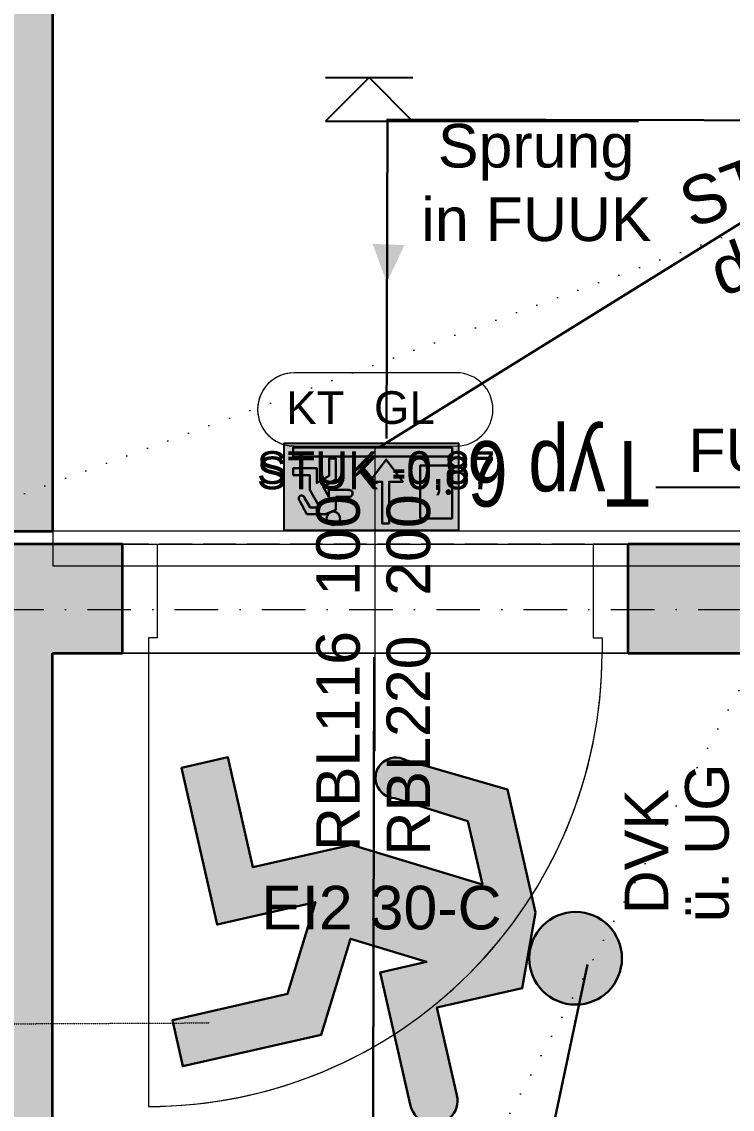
# Model space of a CAD drawing. Header units: millimetres. Extents: x 32522367 to 32638135, y 41424826 to 41540167.
# Drawn here: x 32552198 to 32553828, y 41455316 to 41457811 of the extents above; entities that cross this region are included whole.
import ezdxf
from ezdxf.enums import TextEntityAlignment as Align

# ---------------------------------------------------------------- set-up
doc = ezdxf.new("R2010")
doc.units = ezdxf.units.MM
for name, pattern in [('Achse', [0.2, 0.1, -0.05, 0, -0.05]), ('Punktlinie weit', [0.05, 0, -0.05]), ('Raster', [0.2, 0.1, -0.05, 0, -0.05]), ('Strichlinie eng', [0.1, 0.075, -0.025])]:
    doc.linetypes.add(name, pattern=pattern)
for name, color, linetype in [('000 Achsraster Haupt', 251, 'Continuous'), ('110 Wand Aussen', 251, 'Continuous'), ('120 Wand Innen tragend', 251, 'Continuous'), ('215 DVK darüber', 251, 'Continuous'), ('220 Bodenaufbau', 251, 'Continuous'), ('811 Raum 2.Erschließung_ Nebenräume_Allg.räume_Technik', 251, 'Continuous'), ('955 Polierplan Beschriftung', 251, 'Continuous'), ('956 Fensternummer', 251, 'Continuous'), ('Archicad Tür-Marker', 251, 'Continuous'), ('Archicad Türen', 251, 'Continuous'), ('dp_GE_SIBEL', 80, 'Continuous')]:
    doc.layers.add(name, color=color, linetype=linetype)
for name, color, linetype, lineweight in [('000 Achsraster Haupt_Stift_Nr__1', 251, 'Continuous', 13), ('110 Wand Aussen_Stift_Nr__24', 251, 'Continuous', 13), ('110 Wand Aussen_Stift_Nr__8', 251, 'Continuous', 35), ('120 Wand Innen tragend_Stift_Nr__24', 251, 'Continuous', 13), ('120 Wand Innen tragend_Stift_Nr__4', 251, 'Continuous', 35), ('120 Wand Innen tragend_Stift_Nr__8', 251, 'Continuous', 35), ('215 DVK darüber_Stift_Nr__16', 251, 'Continuous', 25), ('215 DVK darüber_Stift_Nr__17', 251, 'Continuous', 18), ('220 Bodenaufbau_Stift_Nr__6', 251, 'Continuous', 13), ('260 Fundament_Stift_Nr__1', 251, 'Continuous', 13), ('851 Marker Schnittführung Neben_Stift_Nr__2', 251, 'Continuous', 18), ('955 Polierplan Beschriftung_Stift_Nr__1', 251, 'Continuous', 13), ('956 Fensternummer_Stift_Nr__1', 251, 'Continuous', 13), ('970 Brandschutz Beschriftung.Texte_ Bemaßung_ Symbole_ Fluchtwege_Stift_Nr__121', 251, 'Continuous', 13), ('Archicad Tür-Marker_Stift_Nr__1', 251, 'Continuous', 13), ('Archicad Türen_Stift_Nr__1', 251, 'Continuous', 13), ('Archicad Türen_Stift_Nr__4', 251, 'Continuous', 35), ('dp_GE_ST_Attribut_Attribut1', 250, 'Continuous', 5)]:
    doc.layers.add(name, color=color, linetype=linetype, lineweight=lineweight)
doc.layers.add('E2_LEHR_MENSCH_NATIVE', color=112, linetype='Continuous', lineweight=35, true_color=0x20dd55)
doc.layers.add('E2_LEHR_WEG_B_INTERPRETATION', color=112, linetype='Continuous', lineweight=80, true_color=0x20dd55)
doc.layers.add('E_NACHRTECH', color=3, linetype='Continuous', true_color=0x00fa00)
doc.styles.add('DPG_TXT', font='arial.ttf', dxfattribs={"width": 0.8})
doc.styles.add('ERSTELLTER_STIL_1', font='arial.ttf')

# ---------------------------------------------------------------- blocks, each defined once
blk = doc.blocks.new('9809550')
at = {"color": 18, "lineweight": 30, "true_color": 0x000000}
for points in [[(423921.7, 99168.8), (423956.8, 99168.8), (423956.8, 99202.9), (423984.5, 99214.5), (424033.7, 99214.5), (424053.8, 99178.3)], [(424040.2, 99170.9), (424025.2, 99196.7), (423999.7, 99196.8), (424026.2, 99150.3), (424026.2, 99110.9), (424070.2, 99110.9), (424070.2, 99092.3), (424007.5, 99092.3), (424007.5, 99131.7), (423975, 99113.1), (423975, 99067), (423956.5, 99067), (423956.5, 99122.4), (423990.5, 99141.9), (423975.1, 99168.8), (423975.1, 99150.2), (423921.7, 99150.3)]]:
    blk.add_lwpolyline(points, dxfattribs=at)
blk.add_circle((423963.6, 99225.9), 18.1, dxfattribs=at)
for centre, radius, start, end in [((423921.7, 99159.5), 9.27, 89.9849, 270.0151), ((424047.8, 99173.1), 7.96, 195.7299, 41.4005)]:
    blk.add_arc(centre, radius, start, end, dxfattribs=at)
blk = doc.blocks.new('RIVO_ARR_down')
at = {"true_color": 0x56c81e}
h = blk.add_hatch(color=72, dxfattribs=at)
h.dxf.hatch_style = 1
h.paths.add_polyline_path([(2487.16, 1656.78), (2487.16, 1647.95), (2504.83, 1647.95), (2504.83, 1656.78)])
h.paths.add_polyline_path([(2496.19, 1651.84), (2494.51, 1649.58), (2492.81, 1651.85), (2494.2, 1651.85), (2494.2, 1656.07), (2494.9, 1656.08), (2494.9, 1651.84)], flags=16)
h.paths.add_polyline_path([(2498.26, 1653.37), (2499.6, 1653.37), (2499.6, 1654.67), (2500.12, 1654.91, -0.535619), (2499.17, 1655.55, -1), (2500.55, 1655.55, -0.302406), (2500.12, 1654.91), (2500.66, 1655.11), (2502.53, 1655.11), (2503.29, 1653.73, -1.25347), (2502.78, 1653.45), (2502.2, 1654.43), (2501.24, 1654.44), (2502.24, 1652.67), (2502.24, 1651.16), (2503.92, 1651.16), (2503.92, 1650.46), (2501.53, 1650.46), (2501.53, 1651.96), (2500.29, 1651.25), (2500.29, 1649.49), (2499.59, 1649.49), (2499.59, 1651.6), (2500.88, 1652.34), (2500.3, 1653.37), (2500.3, 1652.66), (2498.26, 1652.67, -1)], flags=16)
h.paths.add_polyline_path([(2503.92, 1649.3), (2503.92, 1648.39), (2487.82, 1648.39), (2487.82, 1649.3)], flags=16)
h.paths.add_polyline_path([(2491.07, 1650.21), (2487.82, 1650.21), (2487.82, 1655.56), (2491.07, 1655.56)], flags=16)
h.paths.add_polyline_path([(2488, 1652.89, -1), (2488.38, 1652.89, -1)], flags=0)
at = {"true_color": 0xffffff}
h = blk.add_hatch(color=7, dxfattribs=at)
h.dxf.hatch_style = 1
h.paths.add_polyline_path([(2494.9, 1651.84), (2494.9, 1656.08), (2494.2, 1656.07), (2494.2, 1651.85), (2492.81, 1651.85), (2494.51, 1649.58), (2496.19, 1651.84)])
h = blk.add_hatch(color=7, dxfattribs=at)
h.dxf.hatch_style = 1
h.paths.add_polyline_path([(2499.17, 1655.55, 1), (2500.55, 1655.55, 1)])
h = blk.add_hatch(color=7, dxfattribs=at)
h.dxf.hatch_style = 1
h.paths.add_polyline_path([(2487.82, 1655.56), (2487.82, 1650.21), (2491.07, 1650.21), (2491.07, 1655.56)])
h.paths.add_polyline_path([(2488.38, 1652.89, -1), (2488, 1652.89, -1)], flags=16)
h = blk.add_hatch(color=7, dxfattribs=at)
h.dxf.hatch_style = 1
h.paths.add_polyline_path([(2499.6, 1653.37), (2498.26, 1653.37, 1), (2498.26, 1652.67), (2500.3, 1652.66), (2500.3, 1653.37), (2500.88, 1652.34), (2499.59, 1651.6), (2499.59, 1649.49), (2500.29, 1649.49), (2500.29, 1651.25), (2501.53, 1651.96), (2501.53, 1650.46), (2503.92, 1650.46), (2503.92, 1651.16), (2502.24, 1651.16), (2502.24, 1652.67), (2501.24, 1654.44), (2502.2, 1654.43), (2502.78, 1653.45, 1.25347), (2503.29, 1653.73), (2502.53, 1655.11), (2500.66, 1655.11), (2499.6, 1654.67)])
h = blk.add_hatch(color=7, dxfattribs=at)
h.dxf.hatch_style = 1
h.paths.add_polyline_path([(2488, 1652.89, 1), (2488.38, 1652.89, 1)])
h = blk.add_hatch(color=7, dxfattribs=at)
h.dxf.hatch_style = 1
h.paths.add_polyline_path([(2487.82, 1649.3), (2487.82, 1648.39), (2503.92, 1648.39), (2503.92, 1649.3)])
blk.add_lwpolyline([(2487.16, 1656.78), (2504.83, 1656.78), (2504.83, 1647.95), (2487.16, 1647.95)], close=True)
at = {"color": 18, "lineweight": 30, "true_color": 0x000000}
blk.add_lwpolyline([(2494.2, 1656.07), (2494.2, 1651.85), (2492.81, 1651.85), (2494.51, 1649.58), (2496.19, 1651.84), (2494.9, 1651.84), (2494.9, 1656.08), (2494.2, 1656.07)], dxfattribs=at)
for points in [[(2491.07, 1655.56), (2487.82, 1655.56), (2487.82, 1650.21), (2491.07, 1650.21)], [(2503.92, 1649.3), (2487.82, 1649.3), (2487.82, 1648.39), (2503.92, 1648.39)]]:
    blk.add_lwpolyline(points, close=True, dxfattribs=at)
blk.add_circle((2488.19, 1652.89), 0.19, dxfattribs=at)
at = {"xscale": 0.0381026673526157, "yscale": 0.0381026673526157, "zscale": 0.0381026673526157}
blk.add_blockref('9809550', (-13654.29, -2125.22), dxfattribs=at)
blk = doc.blocks.new('Decke_21', base_point=(10.9152, 14.461))
at = {"layer": '220 Bodenaufbau_Stift_Nr__6', "color": 7, "linetype": 'Continuous', "lineweight": 13, "flags": 128}
blk.add_lwpolyline([(10.9152, 14.461), (10.3378, 12.494), (15.3272, 11.0293), (15.9046, 12.9963)], close=True, dxfattribs=at)
blk = doc.blocks.new('Decke_51', base_point=(10.2673, 12.2542))
at = {"layer": '220 Bodenaufbau_Stift_Nr__6', "color": 7, "linetype": 'Continuous', "lineweight": 13, "flags": 128}
blk.add_lwpolyline([(10.2673, 12.2542), (15.2568, 10.7895), (14.1639, 7.0666), (10.9783, 8.0017), (10.9276, 7.829), (10.8178, 7.4548), (10.9905, 7.4041), (10.644, 6.2239), (10.4713, 6.2746), (10.3192, 5.7565), (8.5154, 6.286)], close=True, dxfattribs=at)
blk = doc.blocks.new('Zargentür 1-Fl 27_3')
at = {"layer": 'Archicad Türen_Stift_Nr__1', "color": 7, "linetype": 'Continuous', "lineweight": 13}
for p, q in [((0.52, 0), (0.52, 1.04)), ((-0.52, 0), (-0.58, 0)), ((-0.58, 0), (-0.58, -0.25)), ((-0.52, -0.035), (-0.52, 0)), ((0.52, -0.035), (0.52, 0)), ((0.52, 0), (0.58, 0)), ((0.58, 0), (0.58, -0.25)), ((-0.5, -0.035), (-0.52, -0.035)), ((-0.5, -0.25), (-0.5, -0.035)), ((0.5, -0.25), (0.5, -0.035)), ((0.5, -0.035), (0.52, -0.035)), ((-0.58, -0.25), (-0.52, -0.25)), ((-0.52, -0.25), (-0.5, -0.25)), ((0.52, -0.25), (0.5, -0.25)), ((0.58, -0.25), (0.52, -0.25))]:
    blk.add_line(p, q, dxfattribs=at)
at = {"layer": 'Archicad Türen_Stift_Nr__1', "color": 7, "linetype": 'Strichlinie eng', "lineweight": 13}
for p, q in [((-0.58, 0), (0.58, 0)), ((-0.58, -0.25), (0.58, -0.25))]:
    blk.add_line(p, q, dxfattribs=at)
at = {"layer": 'Archicad Türen_Stift_Nr__1', "color": 7, "linetype": 'Continuous', "lineweight": 13}
blk.add_arc((0.52, 0), 1.04, 90, 180, dxfattribs=at)
at = {"layer": 'Archicad Türen_Stift_Nr__4', "color": 7, "linetype": 'Continuous', "lineweight": 35}
for p, q in [((-0.58, 0), (-0.58, -0.25)), ((-0.58, 0), (-0.58, -0.25)), ((0.58, 0), (0.58, -0.25)), ((0.58, 0), (0.58, -0.25))]:
    blk.add_line(p, q, dxfattribs=at)
blk = doc.blocks.new('T Marker AUT 27_12')
at = {"layer": 'Archicad Tür-Marker_Stift_Nr__1', "color": 7, "linetype": 'Continuous', "lineweight": 13}
blk.add_line((0, 0.225), (0, -0.325), dxfattribs=at)
at = {"layer": 'Archicad Tür-Marker_Stift_Nr__1', "color": 7, "lineweight": 13, "style": 'ERSTELLTER_STIL_1'}
for tag, height, rotation, p in [('widthPrefix1st50_1', 0.1, 270, (-0.165, 0.5282)), ('widthPrefix1st50_0', 0.1, 270, (-0.0036, 0.518)), ('DUMMY_270', 0.0667, 270, (-0.0983, 0)), ('DUMMY_269', 0.0667, 270, (0.0631, 0)), ('DUMMY_273', 0.1, 270, (-0.165, -0.0674)), ('DUMMY_271', 0.1, 270, (-0.0036, -0.0674)), ('AC_SillPrefix_STUK', 0.075, 180, (0.2687, -0.3437)), ('DUMMY_274', 0.0667, 270, (-0.0983, -0.3288)), ('DUMMY_272', 0.0667, 270, (0.0631, -0.3288)), ('DUMMY_268', 0.05, 180, (-0.2687, -0.4049))]:
    blk.add_attdef(tag, text='', height=height, rotation=rotation, dxfattribs=at).set_placement(p, align=Align.BOTTOM_LEFT)
blk = doc.blocks.new('Wand_221', base_point=(15.5446, 10.705))
at = {"layer": '120 Wand Innen tragend_Stift_Nr__24', "linetype": 'Continuous', "lineweight": 13}
for points in [[(10.0499, 12.5785), (9.9795, 12.3387), (10.4209, 12.2091), (10.4913, 12.449)], [(11.5339, 11.8823), (15.5446, 10.705), (15.6151, 10.9448), (11.6043, 12.1222)]]:
    blk.add_hatch(color=92, dxfattribs=at).paths.add_polyline_path(points)
at = {"layer": '120 Wand Innen tragend_Stift_Nr__4', "color": 7, "linetype": 'Continuous', "lineweight": 35}
for p, q in [((10.4209, 12.2091), (10.4913, 12.449)), ((11.5339, 11.8823), (11.6043, 12.1222))]:
    blk.add_line(p, q, dxfattribs=at)
at = {"layer": '120 Wand Innen tragend_Stift_Nr__4', "color": 7, "linetype": 'Continuous', "lineweight": 35, "flags": 128}
for points in [[(10.4913, 12.449), (10.0499, 12.5785)], [(10.2673, 12.2542), (10.4209, 12.2091)], [(15.6151, 10.9448), (11.6043, 12.1222)], [(11.5339, 11.8823), (15.5446, 10.705)]]:
    blk.add_lwpolyline(points, dxfattribs=at)
at = {"layer": 'Archicad Tür-Marker', "color": 7, "lineweight": 13}
ref = blk.add_blockref('T Marker AUT 27_12', (10.9774, 12.0457), dxfattribs=dict(at, rotation=163.6400848825735))
ref.add_attrib('widthPrefix1st50', 'RBL116', dxfattribs={"layer": 'Archicad Tür-Marker_Stift_Nr__1', "color": 7, "lineweight": 13, "height": 0.1, "rotation": 73.6401, "style": 'ERSTELLTER_STIL_1'}).set_placement((10.8441, 11.6116), align=Align.BOTTOM_LEFT)
ref.add_attrib('widthPrefix1st50_1', 'RBL220', dxfattribs={"layer": 'Archicad Tür-Marker_Stift_Nr__1', "color": 7, "lineweight": 13, "height": 0.1, "rotation": 73.6401, "style": 'ERSTELLTER_STIL_1'}).set_placement((10.9961, 11.5563), align=Align.BOTTOM_LEFT)
ref.add_attrib('AC_SillPrefix_STUK', 'STUK -0,87', dxfattribs={"layer": 'Archicad Tür-Marker_Stift_Nr__1', "color": 7, "lineweight": 13, "height": 0.075, "rotation": 343.6401, "style": 'ERSTELLTER_STIL_1'}).set_placement((10.8195, 12.473), align=Align.BOTTOM_LEFT)
ref.add_attrib('DUMMY_271', '100', dxfattribs={"layer": 'Archicad Tür-Marker_Stift_Nr__1', "color": 7, "lineweight": 13, "height": 0.1, "rotation": 73.6401, "style": 'ERSTELLTER_STIL_1'}).set_placement((11.009, 12.1733), align=Align.BOTTOM_LEFT)
ref.add_attrib('DUMMY_273', '200', dxfattribs={"layer": 'Archicad Tür-Marker_Stift_Nr__1', "color": 7, "lineweight": 13, "height": 0.1, "rotation": 73.6401, "style": 'ERSTELLTER_STIL_1'}).set_placement((11.1639, 12.1278), align=Align.BOTTOM_LEFT)
at = {"layer": 'Archicad Türen', "color": 7, "linetype": 'Continuous', "lineweight": 13, "rotation": 163.6400848825735}
blk.add_blockref('Zargentür 1-Fl 27_3', (10.9774, 12.0457), dxfattribs=at)
blk = doc.blocks.new('Wand_316', base_point=(6.109, -1.2722))
at = {"layer": '120 Wand Innen tragend_Stift_Nr__24', "linetype": 'Continuous', "lineweight": 13}
blk.add_hatch(color=92, dxfattribs=at).paths.add_polyline_path([(8.1596, 5.713), (8.3323, 5.6623), (10.2673, 12.2541), (10.0946, 12.3048)])
at = {"layer": '120 Wand Innen tragend_Stift_Nr__8', "color": 7, "linetype": 'Continuous', "lineweight": 35, "flags": 128}
blk.add_lwpolyline([(8.5154, 6.286), (10.2673, 12.2541)], dxfattribs=at)
blk = doc.blocks.new('Wand_324', base_point=(15.2568, 10.7895))
at = {"layer": '120 Wand Innen tragend_Stift_Nr__24', "linetype": 'Continuous', "lineweight": 13}
for points in [[(10.0499, 12.5785), (9.9795, 12.3387), (10.4209, 12.2091), (10.4913, 12.449)], [(11.6043, 12.1222), (11.5339, 11.8823), (15.2568, 10.7895), (15.3272, 11.0293)]]:
    blk.add_hatch(color=92, dxfattribs=at).paths.add_polyline_path(points)
at = {"layer": '120 Wand Innen tragend_Stift_Nr__4', "color": 7, "linetype": 'Continuous', "lineweight": 35}
for p, q in [((10.4209, 12.2091), (10.4913, 12.449)), ((11.5339, 11.8823), (11.6043, 12.1222))]:
    blk.add_line(p, q, dxfattribs=at)
at = {"layer": '120 Wand Innen tragend_Stift_Nr__4', "color": 7, "linetype": 'Continuous', "lineweight": 35, "flags": 128}
for points in [[(10.4913, 12.449), (10.0499, 12.5785)], [(10.2673, 12.2541), (10.4209, 12.2091)], [(15.3272, 11.0293), (11.6043, 12.1222)], [(11.5339, 11.8823), (15.2568, 10.7895)]]:
    blk.add_lwpolyline(points, dxfattribs=at)
at = {"layer": 'Archicad Tür-Marker', "color": 7, "lineweight": 13}
ref = blk.add_blockref('T Marker AUT 27_12', (10.9774, 12.0457), dxfattribs=dict(at, rotation=163.640160230747))
ref.add_attrib('widthPrefix1st50', 'RBL116', dxfattribs={"layer": 'Archicad Tür-Marker_Stift_Nr__1', "color": 7, "lineweight": 13, "height": 0.1, "rotation": 73.6402, "style": 'ERSTELLTER_STIL_1'}).set_placement((10.8441, 11.6115), align=Align.BOTTOM_LEFT)
ref.add_attrib('widthPrefix1st50_1', 'RBL220', dxfattribs={"layer": 'Archicad Tür-Marker_Stift_Nr__1', "color": 7, "lineweight": 13, "height": 0.1, "rotation": 73.6402, "style": 'ERSTELLTER_STIL_1'}).set_placement((10.9961, 11.5563), align=Align.BOTTOM_LEFT)
ref.add_attrib('AC_SillPrefix_STUK', 'STUK -0,87', dxfattribs={"layer": 'Archicad Tür-Marker_Stift_Nr__1', "color": 7, "lineweight": 13, "height": 0.075, "rotation": 343.6402, "style": 'ERSTELLTER_STIL_1'}).set_placement((10.8161, 12.4612), align=Align.BOTTOM_LEFT)
ref.add_attrib('DUMMY_271', '100', dxfattribs={"layer": 'Archicad Tür-Marker_Stift_Nr__1', "color": 7, "lineweight": 13, "height": 0.1, "rotation": 73.6402, "style": 'ERSTELLTER_STIL_1'}).set_placement((11.009, 12.1733), align=Align.BOTTOM_LEFT)
ref.add_attrib('DUMMY_273', '200', dxfattribs={"layer": 'Archicad Tür-Marker_Stift_Nr__1', "color": 7, "lineweight": 13, "height": 0.1, "rotation": 73.6402, "style": 'ERSTELLTER_STIL_1'}).set_placement((11.1639, 12.1278), align=Align.BOTTOM_LEFT)
at = {"layer": 'Archicad Türen', "color": 7, "linetype": 'Continuous', "lineweight": 13, "rotation": 163.640160230747}
blk.add_blockref('Zargentür 1-Fl 27_3', (10.9774, 12.0457), dxfattribs=at)
blk = doc.blocks.new('Höhenbemaßung_74', base_point=(12.4932, 11.8925))
at = {"layer": '215 DVK darüber_Stift_Nr__16', "color": 5, "linetype": 'Continuous', "lineweight": 25}
for p, q in [((12.4254, 12.0167), (11.7017, 12.2291)), ((12.6173, 11.9603), (12.4254, 12.0167)), ((12.4254, 12.0167), (12.4932, 11.8925)), ((12.4932, 11.8925), (12.6173, 11.9603)), ((12.5892, 11.8644), (12.3973, 11.9207))]:
    blk.add_line(p, q, dxfattribs=at)
at = {"layer": '215 DVK darüber_Stift_Nr__16', "color": 5, "lineweight": 25, "insert": (11.7829, 12.2403), "char_height": 0.1, "attachment_point": 7, "rotation": 343.6401, "style": 'ERSTELLTER_STIL_1'}
blk.add_mtext('\\A1;{\\pql;\\fArial|b0|i0|c0|p0;\\W1.000000;FU-VK BTW}', dxfattribs=at)
blk = doc.blocks.new('Höhenbemaßung_77', base_point=(11.3356, 13.3163))
at = {"layer": '215 DVK darüber_Stift_Nr__16', "color": 5, "linetype": 'Continuous', "lineweight": 25}
for p, q in [((11.2396, 13.3445), (11.4315, 13.2881)), ((11.3356, 13.3163), (11.2114, 13.2485)), ((11.4033, 13.1922), (11.3356, 13.3163)), ((11.2114, 13.2485), (11.4033, 13.1922)), ((11.4033, 13.1922), (11.9005, 13.0462))]:
    blk.add_line(p, q, dxfattribs=at)
at = {"layer": '215 DVK darüber_Stift_Nr__16', "color": 5, "lineweight": 25, "char_height": 0.1, "attachment_point": 7, "rotation": 343.6401, "style": 'ERSTELLTER_STIL_1'}
for s, insert in [('\\A1;{\\pql;\\fArial|b0|i0|c0|p0;\\W1.000000;Sprung}', (11.4205, 13.045)), ('\\A1;{\\pql;\\fArial|b0|i0|c0|p0;\\W1.000000;in FUUK}', (11.3447, 12.9213))]:
    blk.add_mtext(s, dxfattribs=dict(at, insert=insert))
blk = doc.blocks.new('Höhenbemaßung_163', base_point=(11.8488, 11.5174))
at = {"layer": '215 DVK darüber_Stift_Nr__17', "color": 190, "linetype": 'Continuous', "lineweight": 18, "true_color": 0x9900ff}
for p, q in [((11.7811, 11.6415), (11.7247, 11.4496)), ((11.8488, 11.5174), (11.7811, 11.6415)), ((11.877, 11.6133), (11.8207, 11.4214)), ((11.7247, 11.4496), (11.8488, 11.5174)), ((11.7247, 11.4496), (11.6238, 11.1059))]:
    blk.add_line(p, q, dxfattribs=at)
at = {"layer": '215 DVK darüber_Stift_Nr__17', "color": 190, "lineweight": 18, "true_color": 0x9900ff, "char_height": 0.1, "attachment_point": 7, "rotation": 73.6351, "style": 'ERSTELLTER_STIL_1'}
for s, insert in [('\\A1;{\\pql;\\fArial|b0|i0|c0|p0;\\W1.000000;DVK }', (11.4533, 11.2815)), ('\\A1;{\\pql;\\fArial|b0|i0|c0|p0;\\W1.000000;ü. UG}', (11.5823, 11.2238))]:
    blk.add_mtext(s, dxfattribs=dict(at, insert=insert))
blk = doc.blocks.new('Etikett_100', base_point=(11.0408, 12.2616))
at = {"layer": '956 Fensternummer_Stift_Nr__1', "color": 7, "linetype": 'Continuous', "lineweight": 13}
blk.add_line((11.0408, 12.2616), (11.1112, 12.5015), dxfattribs=at)
at = {"layer": '956 Fensternummer_Stift_Nr__1', "color": 7, "linetype": 'Continuous', "lineweight": 13, "flags": 128}
blk.add_lwpolyline([(11.2896, 12.4491, 1), (11.3369, 12.6102), (10.98, 12.7149, 1), (10.9327, 12.5539)], format="xyb", close=True, dxfattribs=at)
at = {"layer": '956 Fensternummer_Stift_Nr__1', "color": 7, "lineweight": 13, "insert": (11.1465, 12.622), "char_height": 0.075, "attachment_point": 2, "rotation": 343.6401, "style": 'ERSTELLTER_STIL_1'}
blk.add_mtext('\\A1;{\\pqc;\\pt0,1;\\fArial|b0|i0|c0|p0;\\W1.000000;KT\\fArial|b0|i0|c0|p0;\\W1.000000;\\A1{\\H.66x;\\S^  ;}\\fArial|b0|i0|c0|p0;\\W1.000000;\\fArial|b0|i0|c0|p0;\\W1.000000;\\A1{\\H.66x;\\S^  ;}\\fArial|b0|i0|c0|p0;\\W1.000000; \\fArial|b0|i0|c0|p0;\\W1.000000;\\fArial|b0|i0|c0|p0;\\W1.000000;\\fArial|b0|i0|c0|p0;\\W1.000000;\\fArial|b0|i0|c0|p0;\\W1.000000;\\fArial|b0|i0|c0|p0;\\W1.000000;GL \\fArial|b0|i0|c0|p0;\\W1.000000;\\A1{\\H.66x;\\S^  ;}\\fArial|b0|i0|c0|p0;\\W1.000000;\\fArial|b0|i0|c0|p0;\\W1.000000;\\A1{\\H.66x;\\S^  ;}\\fArial|b0|i0|c0|p0;\\W1.000000;\\fArial|b0|i0|c0|p0;\\W1.000000;\\fArial|b0|i0|c0|p0;\\W1.000000;\\fArial|b0|i0|c0|p0;\\W1.000000;\\fArial|b0|i0|c0|p0;\\W1.000000;\\fArial|b0|i0|c0|p0;\\W1.000000;\\fArial|b0|i0|c0|p0;\\W1.000000;\\fArial|b0|i0|c0|p0;\\W1.000000;\\fArial|b0|i0|c0|p0;\\W1.000000;\\fArial|b0|i0|c0|p0;\\W1.000000;\\fArial|b0|i0|c0|p0;\\W1.000000;\\fArial|b0|i0|c0|p0;\\W1.000000;\\fArial|b0|i0|c0|p0;\\W1.000000;\\fArial|b0|i0|c0|p0;\\W1.000000;\\fArial|b0|i0|c0|p0;\\W1.000000;\\fArial|b0|i0|c0|p0;\\W1.000000;\\fArial|b0|i0|c0|p0;\\W1.000000;\\fArial|b0|i0|c0|p0;\\W1.000000;\\fArial|b0|i0|c0|p0;\\W1.000000;\\fArial|b0|i0|c0|p0;\\W1.000000;\\fArial|b0|i0|c0|p0;\\W1.000000;\\fArial|b0|i0|c0|p0;\\W1.000000;\\fArial|b0|i0|c0|p0;\\W1.000000;\\fArial|b0|i0|c0|p0;\\W1.000000;\\fArial|b0|i0|c0|p0;\\W1.000000;\\fArial|b0|i0|c0|p0;\\W1.000000;\\fArial|b0|i0|c0|p0;\\W1.000000;\\fArial|b0|i0|c0|p0;\\W1.000000;\\fArial|b0|i0|c0|p0;\\W1.000000;\\fArial|b0|i0|c0|p0;\\W1.000000;\\fArial|b0|i0|c0|p0;\\W1.000000;\\fArial|b0|i0|c0|p0;\\W1.000000;\\fArial|b0|i0|c0|p0;\\W1.000000;\\fArial|b0|i0|c0|p0;\\W1.000000;\\fArial|b0|i0|c0|p0;\\W1.000000;}', dxfattribs=at)
blk = doc.blocks.new('Etikett_152', base_point=(16.1484, 18.8681))
at = {"layer": '955 Polierplan Beschriftung_Stift_Nr__1', "color": 7, "linetype": 'Punktlinie weit', "lineweight": 13}
blk.add_line((10.0583, 12.6073), (15.9046, 12.9963), dxfattribs=at)
at = {"layer": '955 Polierplan Beschriftung_Stift_Nr__1', "color": 7, "lineweight": 13, "insert": (12.3561, 12.7558), "char_height": 0.11, "attachment_point": 5, "rotation": 3.8069, "line_spacing_factor": 0.929581, "style": 'ERSTELLTER_STIL_1'}
blk.add_mtext('\\A1;{\\pqc;\\fArial|b0|i0|c0|p0;\\W1.000000;\\fArial|b0|i0|c0|p0;\\W1.000000;\\fArial|b0|i0|c0|p0;\\W1.000000;STB-Decke\\fArial|b0|i0|c0|p0;\\W1.000000;\\A1{\\H.66x;\\S^  ;}\\fArial|b0|i0|c0|p0;\\W1.000000;\\fArial|b0|i0|c0|p0;\\W1.000000;\\P\\pqc;\\fArial|b0|i0|c0|p0;\\W1.000000;d=min.\\fArial|b0|i0|c0|p0;\\W1.000000;\\fArial|b0|i0|c0|p0;\\W1.000000;0,30\\fArial|b0|i0|c0|p0;\\W1.000000;\\A1{\\H.66x;\\S^  ;}\\fArial|b0|i0|c0|p0;\\W1.000000;\\fArial|b0|i0|c0|p0;\\W1.000000;}', dxfattribs=at)
blk = doc.blocks.new('Etikett_227', base_point=(11.0408, 12.2616))
at = {"layer": '956 Fensternummer_Stift_Nr__1', "color": 7, "linetype": 'Continuous', "lineweight": 13}
blk.add_line((11.0408, 12.2616), (11.1112, 12.5015), dxfattribs=at)
at = {"layer": '956 Fensternummer_Stift_Nr__1', "color": 7, "linetype": 'Continuous', "lineweight": 13, "flags": 128}
blk.add_lwpolyline([(11.2896, 12.4491, 1), (11.3369, 12.6102), (10.98, 12.7149, 1), (10.9327, 12.5539)], format="xyb", close=True, dxfattribs=at)
at = {"layer": '956 Fensternummer_Stift_Nr__1', "color": 7, "lineweight": 13, "insert": (11.1465, 12.622), "char_height": 0.075, "attachment_point": 2, "rotation": 343.6402, "style": 'ERSTELLTER_STIL_1'}
blk.add_mtext('\\A1;{\\pqc;\\pt0,1;\\fArial|b0|i0|c0|p0;\\W1.000000;KT\\fArial|b0|i0|c0|p0;\\W1.000000;\\A1{\\H.66x;\\S^  ;}\\fArial|b0|i0|c0|p0;\\W1.000000;\\fArial|b0|i0|c0|p0;\\W1.000000;\\A1{\\H.66x;\\S^  ;}\\fArial|b0|i0|c0|p0;\\W1.000000; \\fArial|b0|i0|c0|p0;\\W1.000000;\\fArial|b0|i0|c0|p0;\\W1.000000;\\fArial|b0|i0|c0|p0;\\W1.000000;\\fArial|b0|i0|c0|p0;\\W1.000000;\\fArial|b0|i0|c0|p0;\\W1.000000;GL \\fArial|b0|i0|c0|p0;\\W1.000000;\\A1{\\H.66x;\\S^  ;}\\fArial|b0|i0|c0|p0;\\W1.000000;\\fArial|b0|i0|c0|p0;\\W1.000000;\\A1{\\H.66x;\\S^  ;}\\fArial|b0|i0|c0|p0;\\W1.000000;\\fArial|b0|i0|c0|p0;\\W1.000000;\\fArial|b0|i0|c0|p0;\\W1.000000;\\fArial|b0|i0|c0|p0;\\W1.000000;\\fArial|b0|i0|c0|p0;\\W1.000000;\\fArial|b0|i0|c0|p0;\\W1.000000;\\fArial|b0|i0|c0|p0;\\W1.000000;\\fArial|b0|i0|c0|p0;\\W1.000000;\\fArial|b0|i0|c0|p0;\\W1.000000;\\fArial|b0|i0|c0|p0;\\W1.000000;\\fArial|b0|i0|c0|p0;\\W1.000000;\\fArial|b0|i0|c0|p0;\\W1.000000;\\fArial|b0|i0|c0|p0;\\W1.000000;\\fArial|b0|i0|c0|p0;\\W1.000000;\\fArial|b0|i0|c0|p0;\\W1.000000;\\fArial|b0|i0|c0|p0;\\W1.000000;\\fArial|b0|i0|c0|p0;\\W1.000000;\\fArial|b0|i0|c0|p0;\\W1.000000;\\fArial|b0|i0|c0|p0;\\W1.000000;\\fArial|b0|i0|c0|p0;\\W1.000000;\\fArial|b0|i0|c0|p0;\\W1.000000;\\fArial|b0|i0|c0|p0;\\W1.000000;\\fArial|b0|i0|c0|p0;\\W1.000000;\\fArial|b0|i0|c0|p0;\\W1.000000;\\fArial|b0|i0|c0|p0;\\W1.000000;\\fArial|b0|i0|c0|p0;\\W1.000000;\\fArial|b0|i0|c0|p0;\\W1.000000;\\fArial|b0|i0|c0|p0;\\W1.000000;\\fArial|b0|i0|c0|p0;\\W1.000000;\\fArial|b0|i0|c0|p0;\\W1.000000;\\fArial|b0|i0|c0|p0;\\W1.000000;\\fArial|b0|i0|c0|p0;\\W1.000000;\\fArial|b0|i0|c0|p0;\\W1.000000;\\fArial|b0|i0|c0|p0;\\W1.000000;\\fArial|b0|i0|c0|p0;\\W1.000000;}', dxfattribs=at)
blk = doc.blocks.new('Etikett_235', base_point=(0.2482, 0.1356))
at = {"layer": '955 Polierplan Beschriftung_Stift_Nr__1', "color": 7, "linetype": 'Punktlinie weit', "lineweight": 13}
blk.add_line((0.2482, 0.1356), (11.8217, 11.7978), dxfattribs=at)
blk = doc.blocks.new('Wand_593', base_point=(10.0583, 12.6073))
at = {"layer": '110 Wand Aussen_Stift_Nr__24', "linetype": 'Continuous', "lineweight": 13}
blk.add_hatch(color=92, dxfattribs=at).paths.add_polyline_path([(10.7118, 14.8334), (10.0583, 12.6073), (10.3462, 12.5228), (10.9997, 14.7489)])
at = {"layer": '110 Wand Aussen_Stift_Nr__8', "color": 7, "linetype": 'Continuous', "lineweight": 35, "flags": 128}
for points in [[(10.3462, 12.5228), (10.78, 14.0005)], [(10.0583, 12.6073), (10.3462, 12.5228)]]:
    blk.add_lwpolyline(points, dxfattribs=at)
blk = doc.blocks.new('Standard-Rastermarker_20')
at = {"layer": '000 Achsraster Haupt_Stift_Nr__1', "color": 7, "linetype": 'Raster', "lineweight": 13}
blk.add_line((1, 0), (91.4133, 0), dxfattribs=at)
at = {"layer": '000 Achsraster Haupt_Stift_Nr__1', "color": 7, "lineweight": 13, "style": 'ERSTELLTER_STIL_1'}
for tag, p in [('AC_MarkerText_1_0', (-0.25, 0.075)), ('AC_MarkerText_1_1', (92.6633, 0.075))]:
    blk.add_attdef(tag, text='', height=0.15, dxfattribs=at).set_placement(p, align=Align.TOP_CENTER)
blk = doc.blocks.new('98095500')
at = {"color": 18, "lineweight": 30, "true_color": 0x000000}
for points in [[(423921.73, 99168.82), (423956.82, 99168.82), (423956.82, 99202.95), (423984.52, 99214.53), (424033.69, 99214.53), (424053.79, 99178.33)], [(424040.17, 99170.92), (424025.2, 99196.66), (423999.74, 99196.78), (424026.18, 99150.32), (424026.18, 99110.9), (424070.22, 99110.9), (424070.22, 99092.32), (424007.48, 99092.32), (424007.48, 99131.68), (423974.96, 99113.11), (423974.96, 99066.99), (423956.52, 99066.99), (423956.52, 99122.44), (423990.54, 99141.87), (423975.12, 99168.79), (423975.12, 99150.21), (423921.73, 99150.28)]]:
    blk.add_lwpolyline(points, dxfattribs=at)
blk.add_circle((423963.6, 99225.86), 18.08, dxfattribs=at)
for centre, radius, start, end in [((424047.83, 99173.07), 7.96, 195.7299, 41.4005), ((423921.73, 99159.55), 9.27, 89.9849, 270.0151)]:
    blk.add_arc(centre, radius, start, end, dxfattribs=at)
blk = doc.blocks.new('750298750')
h = blk.add_hatch(color=3)
h.paths.add_polyline_path([(426943.63, 99576.9), (426968.12, 99576.79), (426982.52, 99552.02, 1.25347), (426995.63, 99559.16), (426976.28, 99593.98), (426928.98, 99593.98), (426902.34, 99582.83), (426902.34, 99550.01), (426868.58, 99550.01, 1), (426868.59, 99532.17), (426919.94, 99532.11), (426919.94, 99549.98), (426934.78, 99524.08), (426902.06, 99505.39), (426902.06, 99452.05), (426919.79, 99452.05), (426919.79, 99496.41), (426951.07, 99514.28), (426951.07, 99476.42), (427011.43, 99476.42), (427011.43, 99494.29), (426969.06, 99494.29), (426969.06, 99532.21)])
h.paths.add_polyline_path([(426891.47, 99604.88, 1), (426926.25, 99604.88, 1)])
at = {"xscale": 0.9619413167778113, "yscale": 0.9619413167778113, "zscale": 0.9619413167778113}
blk.add_blockref('98095500', (19080.76, 4155.42), dxfattribs=at)
blk = doc.blocks.new('E2_MOL_LEHRPERSON_ZENTRIERT')
blk.add_blockref('750298750', (-426935.55, -99537.16))

msp = doc.modelspace()

# ---------------------------------------------------------------- linework, layer by layer
at = {"layer": '260 Fundament_Stift_Nr__1', "color": 7, "linetype": 'Continuous', "lineweight": 13}
for q in [(32551868.771, 41456642.448), (32551968.771, 41456642.449)]:
    msp.add_line((32557868.771, 41456642.478), q, dxfattribs=at)
at = {"layer": '811 Raum 2.Erschließung_ Nebenräume_Allg.räume_Technik', "color": 51, "linetype": 'Continuous', "lineweight": 0, "true_color": 0xf5ffa6, "flags": 128}
for points in [[(32552268.725, 41468888.467), (32552268.787, 41456562.45), (32557468.788, 41456562.476), (32557468.779, 41458662.476), (32555748.777, 41458662.468), (32555748.701, 41473680.2), (32555748.69, 41475830.2), (32555748.643, 41485330.2), (32555748.632, 41487480.2), (32555748.606, 41492848.565), (32554248.605, 41492848.557), (32554248.615, 41490980.21), (32554248.625, 41489180.21), (32554248.653, 41483580.21), (32554248.663, 41481780.21), (32554248.691, 41476055.21), (32554248.702, 41473854.701), (32554248.726, 41468888.477)], [(32552268.791, 41456362.445), (32552268.822, 41450142.449), (32554148.823, 41450142.459), (32554148.811, 41452482.459), (32553908.81, 41452482.458), (32553908.804, 41453792.458), (32554448.804, 41453792.46), (32554448.81, 41452482.461), (32557468.811, 41452482.476), (32557468.791, 41456362.476), (32553698.791, 41456362.453)]]:
    msp.add_lwpolyline(points, close=True, dxfattribs=at)
at = {"layer": '851 Marker Schnittführung Neben_Stift_Nr__2', "color": 7, "linetype": 'Achse', "lineweight": 18}
msp.add_lwpolyline([(32551127.151, 41456007.482), (32551129.401, 41455507.487), (32552629.386, 41455514.239)], dxfattribs=at)
at = {"layer": 'E2_LEHR_WEG_B_INTERPRETATION', "color": 112, "true_color": 0x20dd55}
msp.add_solid([(32553035.135, 41457212.392), (32553002.45, 41457301.32), (32553075.75, 41457297.989)], dxfattribs=at)
at = {"layer": 'E_NACHRTECH', "color": 3, "lineweight": 30}
for points in [[(32554869.004, 41465495.598), (32554850.898, 41457582.581), (32553036.556, 41457586.732), (32553034.88, 41456854.404)], [(32553006.604, 41456353.344), (32552999.618, 41453300.543)]]:
    msp.add_lwpolyline(points, dxfattribs=at)
at = {"layer": 'E_NACHRTECH', "color": 4, "lineweight": 30}
for points in [[(32555342.052, 41458277.08), (32553016.985, 41456834.351)], [(32553495.933, 41455647.97), (32552994.256, 41453275.49)]]:
    msp.add_lwpolyline(points, dxfattribs=at)

# ---------------------------------------------------------------- block references
at = {"layer": '000 Achsraster Haupt', "color": 7, "linetype": 'Continuous', "lineweight": 18, "xscale": 999.9999999999995, "yscale": 999.9999999999995, "zscale": 999.9999999999995, "rotation": 0.0002901272618044}
msp.add_blockref('Standard-Rastermarker_20', (32539942.756, 41456462.383), dxfattribs=at)
at = {"layer": '110 Wand Aussen', "color": 7, "lineweight": 35, "xscale": 1000, "yscale": 1000, "zscale": 1000, "rotation": 16.36019999999994}
msp.add_blockref('Wand_593', (32551968.771, 41456642.451), dxfattribs=at)
at = {"layer": '120 Wand Innen tragend', "color": 7, "lineweight": 35, "xscale": 1000, "yscale": 1000, "zscale": 1000, "rotation": 16.36019999999994}
for name, p in [('Wand_221', (32557768.773, 41456362.477)), ('Wand_324', (32557468.791, 41456362.476)), ('Wand_316', (32552088.862, 41442212.449))]:
    msp.add_blockref(name, p, dxfattribs=at)
at = {"layer": '215 DVK darüber', "color": 5, "lineweight": 25, "xscale": 1000, "yscale": 1000, "zscale": 1000, "rotation": 16.36019999999994}
for name, p in [('Höhenbemaßung_77', (32552994.572, 41457682.49)), ('Höhenbemaßung_74', (32554506.395, 41456642.461))]:
    msp.add_blockref(name, p, dxfattribs=at)
at = {"layer": '215 DVK darüber', "color": 190, "lineweight": 18, "true_color": 0x9900ff, "xscale": 1000, "yscale": 1000, "zscale": 1000, "rotation": 16.36019999999994}
msp.add_blockref('Höhenbemaßung_163', (32553993.792, 41456100.991), dxfattribs=at)
at = {"layer": '220 Bodenaufbau', "color": 7, "linetype": 'Continuous', "lineweight": 13, "xscale": 1000, "yscale": 1000, "zscale": 1000, "rotation": 16.36019999999994}
for name, p in [('Decke_21', (32552268.778, 41458662.451)), ('Decke_51', (32552268.791, 41456362.45))]:
    msp.add_blockref(name, p, dxfattribs=at)
at = {"layer": '955 Polierplan Beschriftung', "color": 7, "linetype": 'Continuous', "lineweight": 13, "xscale": 1000, "yscale": 1000, "zscale": 1000, "rotation": 16.36019999999994}
for name, p in [('Etikett_152', (32556048.747, 41464365.147)), ('Etikett_235', (32546068.864, 41441912.418))]:
    msp.add_blockref(name, p, dxfattribs=at)
at = {"layer": '956 Fensternummer', "color": 7, "linetype": 'Continuous', "lineweight": 13, "xscale": 1000, "yscale": 1000, "zscale": 1000, "rotation": 16.36019999999994}
for name, p in [('Etikett_227', (32553008.79, 41456587.448)), ('Etikett_100', (32553008.79, 41456587.453))]:
    msp.add_blockref(name, p, dxfattribs=at)
at = {"layer": 'dp_GE_SIBEL'}
ref = msp.add_blockref('RIVO_ARR_down', (32609517.127, 41494158.4), dxfattribs=dict(at, xscale=22.64316256777142, yscale=22.64316256777142, rotation=179.9999999998355))
ref.add_attrib('ATTRIBUT1', 'Typ 6', dxfattribs={"layer": 'dp_GE_ST_Attribut_Attribut1', "height": 150, "rotation": 180, "style": 'DPG_TXT', "width": 0.8, "flags": 8}).set_placement((32553219.891, 41456773.663), align=Align.MIDDLE_RIGHT)
at = {"layer": 'E2_LEHR_MENSCH_NATIVE', "color": 112, "true_color": 0x20dd55, "xscale": -6.107755025382402, "yscale": 6.107755025382402, "rotation": 282.8054946004602}
msp.add_blockref('E2_MOL_LEHRPERSON_ZENTRIERT', (32553028.839, 41455729.653), dxfattribs=at)

# ---------------------------------------------------------------- texts
at = {"layer": '970 Brandschutz Beschriftung.Texte_ Bemaßung_ Symbole_ Fluchtwege_Stift_Nr__121', "color": 1, "linetype": 'Continuous', "lineweight": 13, "true_color": 0xe60000, "char_height": 100, "attachment_point": 3, "style": 'ERSTELLTER_STIL_1'}
for insert, rotation in [((32553298.449, 41455828.68), 0.000285), ((32553298.449, 41455828.675), 0.00036)]:
    msp.add_mtext('\\A1;{\\pqr;\\fArial|b0|i0|c0|p0;\\W1.000000;EI2 30-C }', dxfattribs=dict(at, insert=insert, rotation=rotation))

doc.saveas('drawing.dxf')
